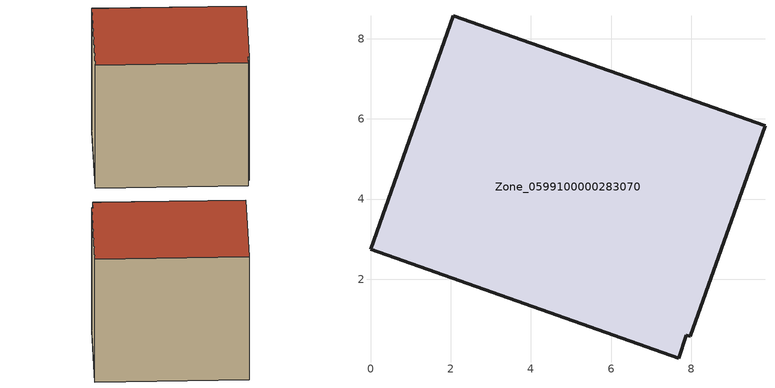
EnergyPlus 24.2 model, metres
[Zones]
Zone_0599100000283070
 floor ground (C_G): 7.69,0.03 0,2.75 2.06,8.57 9.84,5.83 7.98,0.57 7.88,0.6 z0.57
 wall outside (C_F): 9.84,5.83 2.06,8.57 0,2.75 7.69,0.03 7.88,0.6 7.98,0.57 9.84,5.83 z0.57:8.07
 roof outside (C_R): 0,2.75 7.69,0.03 7.88,0.6 7.98,0.57 9.84,5.83 2.06,8.57 z8.07
[BUILDING]
Pand.0599100000283070: North Axis=0; Terrain=City; Loads Convergence Tolerance Value=0.04; Temperature Convergence Tolerance Value=0.4; Solar Distribution=FullExterior; Maximum Number of Warmup Days=25; Minimum Number of Warmup Days=1
[Site:Location]
Rotterdam.The.Hague.AP_ZH_NLD Design_Conditions: Latitude=51.96; Longitude=4.45; Time Zone=1; Elevation=-4.5
[SITE:GROUNDTEMPERATURE:BUILDINGSURFACE]
18, 18, 18, 18, 18, 18, 18, 18, 18, 18, 18, 18
[MATERIAL] Thermal Absorptance=0.9; Solar Absorptance=0.7; Visible Absorptance=0.7
Name | Roughness | Thickness | Conductivity | Density | Specific Heat
G.TI.1965-1974 | MediumSmooth | 0.15 | 0.882353 | 540 | 1210
F.TI.1965-1974 | Rough | 0.3 | 0.697674 | 1920 | 840
R.TI.1965-1974 | MediumRough | 0.2 | 0.232558 | 1500 | 1000
[CONSTRUCTION]
C_G: G.TI.1965-1974
C_F: F.TI.1965-1974
C_R: R.TI.1965-1974
[ZONE]
Zone_0599100000283070: Type=1; Multiplier=1; Ceiling Height=Autocalculate; Volume=Autocalculate; Floor Area=autocalculate; Part of Total Floor Area=Yes
[ZONEINFILTRATION:DESIGNFLOWRATE]
Infil_Zone_0599100000283070: Zone or ZoneList or Space or SpaceList=Zone_0599100000283070; Schedule=AlwaysOn; Design Flow Rate Calculation Method=Flow/Area; Flow Rate per Floor Area=0.003; Constant Term Coefficient=1; Temperature Term Coefficient=0; Velocity Term Coefficient=0; Velocity Squared Term Coefficient=0
[HVACTEMPLATE:ZONE:IDEALLOADSAIRSYSTEM]
Zone_0599100000283070: Maximum Heating Supply Air Temperature=50; Minimum Cooling Supply Air Temperature=13; Maximum Heating Supply Air Humidity Ratio=0.0156; Minimum Cooling Supply Air Humidity Ratio=0.0077; Heating Limit=NoLimit; Cooling Limit=NoLimit; Dehumidification Control Type=ConstantSensibleHeatRatio; Cooling Sensible Heat Ratio=0.7; Dehumidification Setpoint=60; Humidification Control Type=None; Humidification Setpoint=30; Outdoor Air Method=None; Outdoor Air Flow Rate per Person=0.00944; Outdoor Air Flow Rate per Zone Floor Area=0; Outdoor Air Flow Rate per Zone=0; Demand Controlled Ventilation Type=None; Outdoor Air Economizer Type=NoEconomizer; Heat Recovery Type=None; Sensible Heat Recovery Effectiveness=0.7; Latent Heat Recovery Effectiveness=0.65
[ZONECONTROL:THERMOSTAT]
ThermostatControl_Zone_0599100000283070: Zone or ZoneList=Zone_0599100000283070; Control Type Schedule=DualSetpointControlType; Control 1=Thermostat_Zone_0599100000283070; Temperature Difference Between Cutout And Setpoint=0
[THERMOSTATSETPOINT:DUALSETPOINT]
Thermostat_Zone_0599100000283070: Heating Setpoint Temperature Schedule=HeatingSetpoint_Zone_0599100000283070; Cooling Setpoint Temperature Schedule=CoolingSetpoint_Zone_0599100000283070
[SCHEDULE:COMPACT]
HeatingSetpoint_Zone_0599100000283070: Through: 12/31, For: AllDays, Until: 24:00, 21
CoolingSetpoint_Zone_0599100000283070: Through: 12/31, For: AllDays, Until: 24:00, 24
DualSetpointControlType: Through: 12/31, For: AllDays, Until: 24:00, 4
AlwaysOn: Through: 12/31, For: AllDays, Until: 24:00, 1
